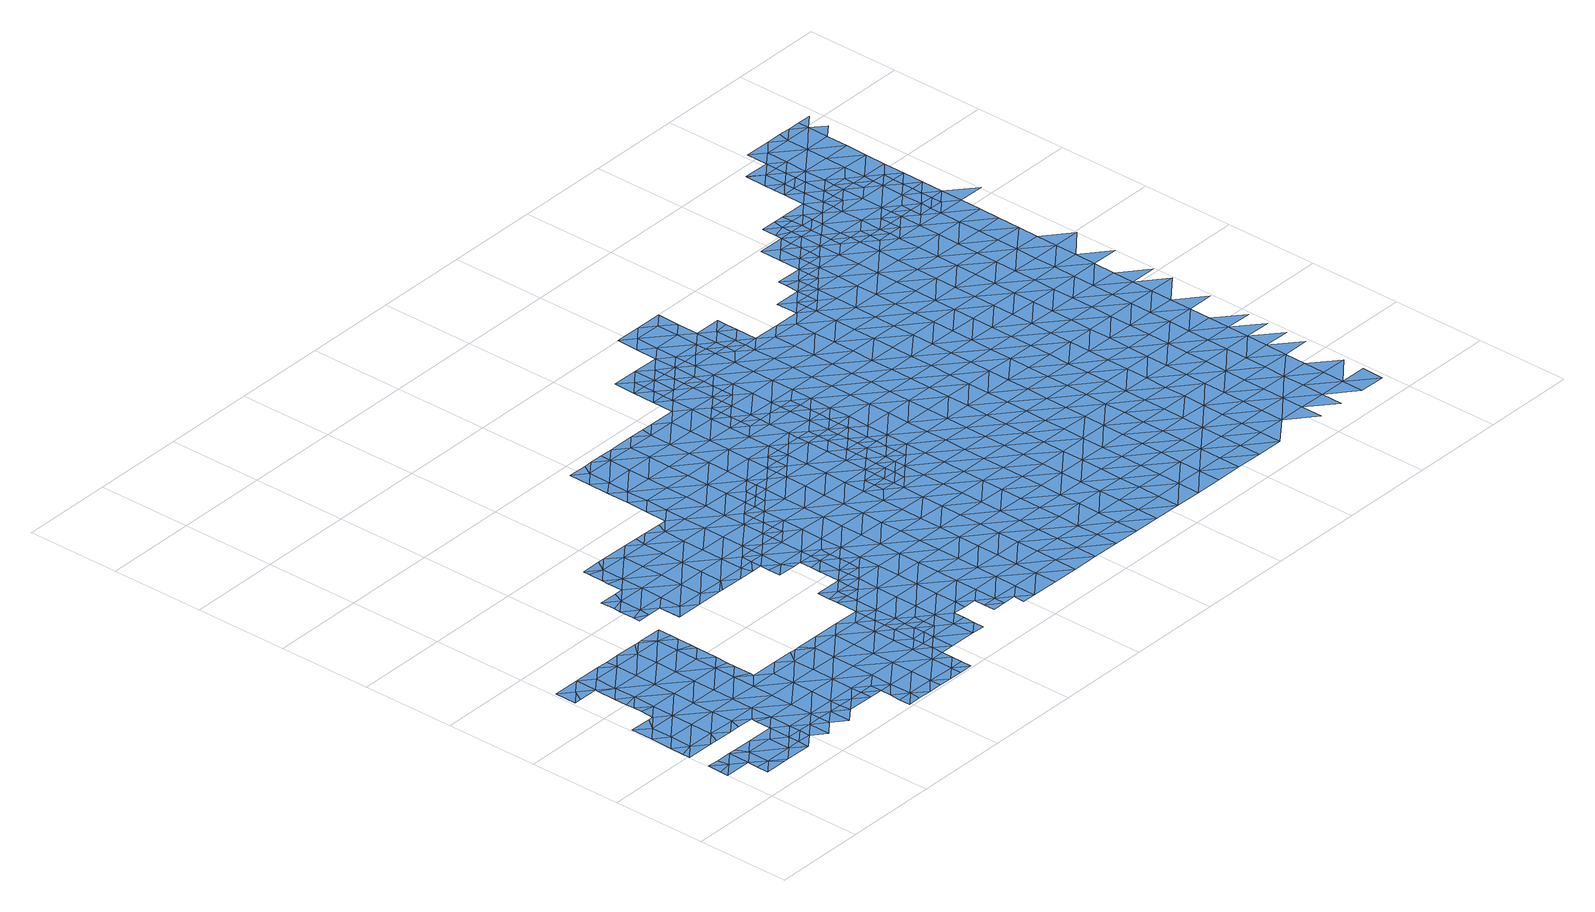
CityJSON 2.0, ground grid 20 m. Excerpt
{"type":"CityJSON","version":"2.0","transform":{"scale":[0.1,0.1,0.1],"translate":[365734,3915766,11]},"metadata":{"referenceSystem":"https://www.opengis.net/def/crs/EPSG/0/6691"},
"CityObjects":{
"waterbody1":{"type":"WaterBody","attributes":{"name":"9","class":"1140","function":"1","WaterBodyRiverFloodingRiskAttribute.description":"5","WaterBodyRiverFloodingRiskAttribute.rankOrg":"2","WaterBodyRiverFloodingRiskAttribute.adminType":"2","WaterBodyRiverFloodingRiskAttribute.scale":"L1"},"geometry":[{"type":"MultiSurface","lod":"1","boundaries":[[[0,1,2]],[[3,0,4]],[[4,0,2]],[[4,2,5]],[[2,6,5]],[[6,7,5]],[[8,5,7]],[[9,10,7]],[[8,7,10]],[[9,11,10]],[[12,10,11]],[[12,11,13]],[[11,14,13]],[[15,13,14]],[[16,15,14]],[[15,16,17]],[[18,19,20]],[[21,18,20]],[[22,18,21]],[[23,22,24]],[[24,22,21]],[[25,26,27]],[[28,29,25]],[[21,20,30]],[[24,21,31]],[[25,27,28]],[[28,32,29]],[[32,33,34]],[[34,29,32]],[[27,35,28]],[[36,21,30]],[[31,21,36]],[[33,37,38]],[[37,33,32]],[[39,32,28]],[[40,28,35]],[[41,38,37]],[[42,31,36]],[[43,31,42]],[[35,43,42]],[[40,39,28]],[[36,30,44]],[[44,30,45]],[[46,37,32]],[[44,47,36]],[[40,35,42]],[[37,48,41]],[[47,49,36]],[[36,49,42]],[[46,32,39]],[[49,50,42]],[[48,37,46]],[[51,52,53]],[[51,54,52]],[[48,55,56]],[[54,57,52]],[[40,42,58]],[[55,48,46]],[[59,60,61]],[[59,53,60]],[[49,62,50]],[[63,56,55]],[[58,42,50]],[[53,52,60]],[[57,64,52]],[[39,40,65]],[[66,63,55]],[[67,61,60]],[[62,68,50]],[[65,40,58]],[[46,39,65]],[[64,69,52]],[[52,69,60]],[[70,66,55]],[[71,72,46]],[[73,58,50]],[[74,75,76]],[[67,60,77]],[[74,78,68]],[[79,50,68]],[[46,65,71]],[[55,46,72]],[[69,64,80]],[[74,76,78]],[[55,72,70]],[[60,81,77]],[[58,73,65]],[[81,60,69]],[[79,68,78]],[[76,82,78]],[[80,83,69]],[[50,79,73]],[[84,71,65]],[[85,86,87]],[[88,77,81]],[[87,70,85]],[[70,72,85]],[[82,89,78]],[[90,65,73]],[[91,82,92]],[[83,93,69]],[[94,72,71]],[[95,81,69]],[[78,96,79]],[[97,98,83]],[[98,86,85]],[[97,86,98]],[[89,96,78]],[[96,73,79]],[[91,89,82]],[[93,95,69]],[[65,90,84]],[[88,81,99]],[[98,93,83]],[[100,90,73]],[[94,71,84]],[[85,72,94]],[[96,100,73]],[[99,81,95]],[[101,84,90]],[[98,85,102]],[[103,89,91]],[[102,85,94]],[[100,101,90]],[[98,104,93]],[[105,99,95]],[[106,99,105]],[[107,94,84]],[[108,106,105]],[[109,104,98]],[[89,103,96]],[[109,98,102]],[[101,107,84]],[[93,110,95]],[[111,112,113]],[[112,108,105]],[[111,108,112]],[[114,102,94]],[[91,115,103]],[[96,116,100]],[[107,114,94]],[[117,113,112]],[[116,96,103]],[[105,95,110]],[[118,101,100]],[[93,104,110]],[[105,119,112]],[[114,120,102]],[[102,121,109]],[[120,121,102]],[[122,100,116]],[[123,107,101]],[[117,112,124]],[[105,110,119]],[[103,115,125]],[[100,122,118]],[[112,126,124]],[[107,123,114]],[[125,127,103]],[[104,109,128]],[[112,119,126]],[[116,103,127]],[[110,104,128]],[[101,118,123]],[[114,129,120]],[[109,121,128]],[[127,130,116]],[[110,131,119]],[[116,132,122]],[[133,124,134]],[[124,126,134]],[[129,114,123]],[[120,135,121]],[[136,133,137]],[[138,126,119]],[[122,139,118]],[[137,133,134]],[[110,128,131]],[[132,116,130]],[[139,123,118]],[[125,140,127]],[[135,120,129]],[[141,119,131]],[[126,142,134]],[[139,122,132]],[[143,129,123]],[[128,121,144]],[[145,131,128]],[[127,146,130]],[[138,119,141]],[[137,134,147]],[[139,143,123]],[[121,135,144]],[[142,147,134]],[[146,127,140]],[[130,148,132]],[[145,128,144]],[[126,138,142]],[[143,149,129]],[[129,150,135]],[[145,151,131]],[[149,150,129]],[[148,130,146]],[[135,152,144]],[[141,131,153]],[[154,147,142]],[[139,132,155]],[[150,152,135]],[[155,132,148]],[[156,142,138]],[[144,152,145]],[[131,151,153]],[[155,157,139]],[[138,141,156]],[[158,154,142]],[[146,140,159]],[[143,139,157]],[[156,141,153]],[[143,160,149]],[[151,145,161]],[[157,160,143]],[[148,146,162]],[[163,164,151]],[[142,165,158]],[[151,161,163]],[[149,166,150]],[[146,159,162]],[[153,151,164]],[[161,145,167]],[[145,152,167]],[[142,156,165]],[[155,148,168]],[[166,149,160]],[[150,169,152]],[[148,162,168]],[[170,161,167]],[[171,172,173]],[[173,158,171]],[[157,155,174]],[[158,165,171]],[[156,153,175]],[[169,150,166]],[[153,164,175]],[[155,168,174]],[[176,170,167]],[[175,177,156]],[[178,172,171]],[[162,159,179]],[[160,157,180]],[[175,164,181]],[[167,152,182]],[[165,156,177]],[[183,166,160]],[[179,184,162]],[[157,174,180]],[[152,169,182]],[[168,162,184]],[[185,175,181]],[[186,160,180]],[[187,169,166]],[[188,167,182]],[[184,189,168]],[[178,171,190]],[[168,191,174]],[[176,167,188]],[[165,177,192]],[[171,165,193]],[[183,160,186]],[[183,187,166]],[[194,195,175]],[[187,182,169]],[[196,197,176]],[[194,175,185]],[[171,193,190]],[[177,175,195]],[[165,192,193]],[[196,176,188]],[[197,198,185]],[[199,184,179]],[[191,168,189]],[[180,174,191]],[[200,201,177]],[[200,177,195]],[[182,202,188]],[[192,177,201]],[[198,197,196]],[[187,202,182]],[[203,190,193]],[[204,189,184]],[[186,180,205]],[[205,180,191]],[[199,204,184]],[[188,206,196]],[[193,192,207]],[[192,201,207]],[[208,203,193]],[[209,198,196]],[[183,186,210]],[[211,212,213]],[[210,186,205]],[[208,193,207]],[[204,214,189]],[[189,215,191]],[[188,202,206]],[[206,216,196]],[[217,218,219]],[[212,220,221]],[[203,208,222]],[[214,215,189]],[[215,205,191]],[[207,201,223]],[[187,183,224]],[[225,202,187]],[[223,201,226]],[[196,216,209]],[[224,183,210]],[[217,227,218]],[[212,211,220]],[[220,228,221]],[[229,207,223]],[[230,204,199]],[[231,228,232]],[[233,219,218]],[[231,221,228]],[[226,234,223]],[[235,210,205]],[[225,187,224]],[[211,236,220]],[[202,237,206]],[[227,238,218]],[[225,237,202]],[[239,229,223]],[[240,209,241]],[[242,232,228]],[[243,235,205]],[[234,239,223]],[[235,224,210]],[[209,216,241]],[[244,240,241]],[[204,245,214]],[[243,205,215]],[[238,246,218]],[[236,247,220]],[[248,234,249]],[[237,250,206]],[[233,218,246]],[[248,244,241]],[[249,244,248]],[[251,215,214]],[[228,252,242]],[[245,204,230]],[[216,206,250]],[[253,239,234]],[[245,251,214]],[[216,254,241]],[[248,253,234]],[[238,255,246]],[[228,220,256]],[[257,243,215]],[[225,224,258]],[[259,237,225]],[[247,236,260]],[[258,224,235]],[[228,256,252]],[[251,257,215]],[[241,261,248]],[[238,262,255]],[[253,263,239]],[[220,247,256]],[[216,250,254]],[[264,239,263]],[[265,246,255]],[[266,245,230]],[[267,264,263]],[[259,225,258]],[[260,268,247]],[[237,269,250]],[[261,241,254]],[[257,270,243]],[[262,271,255]],[[243,272,235]],[[259,269,237]],[[273,274,275]],[[261,276,248]],[[277,266,230]],[[275,267,273]],[[278,279,280]],[[270,272,243]],[[278,252,279]],[[255,281,265]],[[282,254,250]],[[245,266,251]],[[267,263,273]],[[276,283,248]],[[252,256,279]],[[235,284,258]],[[279,285,280]],[[253,248,283]],[[253,286,263]],[[255,271,281]],[[287,274,288]],[[289,285,271]],[[272,284,235]],[[284,259,258]],[[289,280,285]],[[274,273,288]],[[268,287,288]],[[283,286,253]],[[286,273,263]],[[247,268,290]],[[250,269,282]],[[271,291,281]],[[256,247,292]],[[257,251,293]],[[293,251,266]],[[261,254,294]],[[268,288,290]],[[295,288,273]],[[259,296,269]],[[271,285,291]],[[292,247,290]],[[294,254,282]],[[279,256,292]],[[261,297,276]],[[284,296,259]],[[294,297,261]],[[270,257,298]],[[299,281,291]],[[270,300,272]],[[301,290,288]],[[277,302,266]],[[285,279,303]],[[257,293,298]],[[276,304,283]],[[273,286,295]],[[295,301,288]],[[305,302,277]],[[279,292,303]],[[306,299,291]],[[282,269,307]],[[308,292,290]],[[282,309,294]],[[266,310,293]],[[291,285,311]],[[270,298,300]],[[300,312,272]],[[272,313,284]],[[269,296,307]],[[276,297,314]],[[302,310,266]],[[310,298,293]],[[285,303,311]],[[315,297,294]],[[286,283,304]],[[284,313,296]],[[316,303,292]],[[276,314,304]],[[291,317,306]],[[286,318,295]],[[308,290,301]],[[282,307,309]],[[309,315,294]],[[304,318,286]],[[319,300,298]],[[291,311,317]],[[272,312,313]],[[320,301,295]],[[296,321,307]],[[322,311,303]],[[323,314,297]],[[313,321,296]],[[316,292,308]],[[318,320,295]],[[324,306,317]],[[305,325,302]],[[319,298,310]],[[326,308,301]],[[322,303,316]],[[297,315,327]],[[317,311,328]],[[320,326,301]],[[329,324,317]],[[312,300,330]],[[309,307,331]],[[323,297,327]],[[330,300,319]],[[304,314,323]],[[332,318,304]],[[333,316,308]],[[302,334,310]],[[329,317,328]],[[330,335,312]],[[307,321,331]],[[336,311,322]],[[328,311,336]],[[326,333,308]],[[337,324,329]],[[335,338,312]],[[315,309,339]],[[310,334,319]],[[339,309,331]],[[302,325,340]],[[341,322,316]],[[315,342,327]],[[313,312,338]],[[318,343,320]],[[304,323,332]],[[333,341,316]],[[344,328,336]],[[338,345,313]],[[302,340,334]],[[319,346,330]],[[334,346,319]],[[321,313,345]],[[315,339,342]],[[322,347,336]],[[327,348,323]],[[318,332,343]],[[341,347,322]],[[349,335,330]],[[331,321,345]],[[350,339,331]],[[325,351,340]],[[326,320,352]],[[353,327,342]],[[344,336,354]],[[320,343,352]],[[347,355,336]],[[356,338,335]],[[357,342,339]],[[340,358,334]],[[348,327,353]],[[349,330,346]],[[332,323,348]],[[350,331,345]],[[333,326,359]],[[360,341,333]],[[332,361,343]],[[359,326,352]],[[350,357,339]],[[354,336,355]],[[356,335,349]],[[362,345,338]],[[340,351,358]],[[360,333,359]],[[332,348,361]],[[341,363,347]],[[362,350,345]],[[353,342,364]],[[346,365,349]],[[366,338,356]],[[352,343,367]],[[364,342,357]],[[368,363,341]],[[334,358,369]],[[346,334,365]],[[367,343,361]],[[368,341,360]],[[364,370,353]],[[347,363,355]],[[371,358,351]],[[362,338,366]],[[354,355,372]],[[334,369,365]],[[370,373,353]],[[373,361,348]],[[349,374,356]],[[359,352,375]],[[375,352,367]],[[376,360,359]],[[348,353,373]],[[377,369,358]],[[363,378,355]],[[357,350,379]],[[356,380,366]],[[381,376,359]],[[376,368,360]],[[357,382,364]],[[349,365,374]],[[381,359,375]],[[350,362,379]],[[372,355,378]],[[383,365,369]],[[367,361,384]],[[385,375,367]],[[366,386,362]],[[382,357,379]],[[358,371,377]],[[384,361,373]],[[356,374,380]],[[382,387,364]],[[368,388,363]],[[389,379,362]],[[378,390,372]],[[370,364,387]],[[391,374,365]],[[392,388,368]],[[369,377,383]],[[388,378,363]],[[393,373,370]],[[385,367,384]],[[366,380,386]],[[386,389,362]],[[394,381,375]],[[392,368,376]],[[395,391,365]],[[396,394,375]],[[394,376,381]],[[379,397,382]],[[371,398,377]],[[399,370,387]],[[365,383,395]],[[396,375,385]],[[389,397,379]],[[400,390,378]],[[398,383,377]],[[393,370,399]],[[384,373,393]],[[401,385,384]],[[380,402,386]],[[403,392,376]],[[380,374,402]],[[394,403,376]],[[404,395,383]],[[378,388,400]],[[387,382,405]],[[374,391,402]],[[386,406,389]],[[407,388,392]],[[398,404,383]],[[387,408,399]],[[382,397,405]],[[384,393,401]],[[401,409,385]],[[403,407,392]],[[410,391,395]],[[411,390,400]],[[396,385,409]],[[412,397,389]],[[413,400,388]],[[404,410,395]],[[399,414,393]],[[386,402,406]],[[387,405,408]],[[409,415,396]],[[396,416,394]],[[407,413,388]],[[417,411,400]],[[412,405,397]],[[414,399,408]],[[393,418,401]],[[391,419,402]],[[389,406,420]],[[414,418,393]],[[421,417,400]],[[413,421,400]],[[422,419,391]],[[419,406,402]],[[412,389,420]],[[423,408,405]],[[422,391,410]],[[416,396,415]],[[403,394,416]],[[424,425,398]],[[412,423,405]],[[403,426,407]],[[418,427,401]],[[416,426,403]],[[428,410,404]],[[429,420,406]],[[409,401,427]],[[404,398,428]],[[430,431,417]],[[419,429,406]],[[432,415,409]],[[407,433,413]],[[408,434,414]],[[421,430,417]],[[430,435,431]],[[428,398,425]],[[436,422,410]],[[437,412,420]],[[438,408,423]],[[439,409,427]],[[429,440,420]],[[441,416,415]],[[433,407,426]],[[442,421,413]],[[443,435,430]],[[440,437,420]],[[437,423,412]],[[434,408,438]],[[418,414,434]],[[410,428,436]],[[409,439,432]],[[416,441,426]],[[444,413,433]],[[421,442,430]],[[445,446,422]],[[446,429,419]],[[427,418,447]],[[422,436,445]],[[419,422,446]],[[415,432,441]],[[437,448,423]],[[443,430,449]],[[426,450,433]],[[413,444,442]],[[418,434,447]],[[451,449,430]],[[428,425,452]],[[453,440,429]],[[452,425,454]],[[438,423,448]],[[455,436,428]],[[439,427,456]],[[450,426,441]],[[433,457,444]],[[451,430,442]],[[427,447,456]],[[458,428,452]],[[459,460,438]],[[434,460,447]],[[429,446,453]],[[457,433,450]],[[438,448,459]],[[434,438,460]],[[461,442,444]],[[451,462,449]],[[439,456,463]],[[432,439,464]],[[455,428,458]],[[445,436,455]],[[465,462,466]],[[467,468,440]],[[465,449,462]],[[464,439,463]],[[441,432,464]],[[447,469,456]],[[440,453,467]],[[437,440,468]],[[470,444,457]],[[442,461,451]],[[471,458,452]],[[446,445,472]],[[473,466,462]],[[448,437,468]],[[474,459,448]],[[472,445,455]],[[475,453,446]],[[450,441,476]],[[477,471,452]],[[469,447,460]],[[478,463,456]],[[444,470,461]],[[469,479,456]],[[451,480,462]],[[441,464,476]],[[481,455,458]],[[462,482,473]],[[483,446,472]],[[479,478,456]],[[474,448,468]],[[471,481,458]],[[484,464,463]],[[474,485,459]],[[459,486,460]],[[480,451,461]],[[450,476,487]],[[457,450,488]],[[475,446,483]],[[467,453,475]],[[489,472,455]],[[488,450,487]],[[470,457,488]],[[481,490,455]],[[464,484,476]],[[491,462,480]],[[482,462,491]],[[490,489,455]],[[489,483,472]],[[468,467,492]],[[477,493,471]],[[486,459,485]],[[469,460,486]],[[494,479,469]],[[461,470,495]],[[463,478,484]],[[467,475,492]],[[476,496,487]],[[468,497,474]],[[470,488,495]],[[498,499,500]],[[501,497,468]],[[499,482,491]],[[498,482,499]],[[502,475,483]],[[501,468,492]],[[493,503,471]],[[474,497,485]],[[471,504,481]],[[496,476,484]],[[505,488,487]],[[500,506,507]],[[469,486,494]],[[494,508,479]],[[479,509,478]],[[461,495,510]],[[480,461,511]],[[512,502,483]],[[507,506,513]],[[481,504,490]],[[506,500,499]],[[512,483,489]],[[514,486,485]],[[511,461,510]],[[491,480,511]],[[515,487,496]],[[497,516,485]],[[488,505,495]],[[499,491,517]],[[492,475,502]],[[518,501,492]],[[519,513,506]],[[514,494,486]],[[509,479,508]],[[484,478,509]],[[520,521,499]],[[499,521,506]],[[484,522,496]],[[487,515,505]],[[499,517,520]],[[495,523,510]],[[517,491,524]],[[491,511,524]],[[489,525,512]],[[518,492,502]],[[485,516,514]],[[519,506,526]],[[518,527,501]],[[528,515,496]],[[523,495,505]],[[506,521,526]],[[510,529,511]],[[484,509,522]],[[522,530,496]],[[531,517,524]],[[532,519,526]],[[508,494,533]],[[512,534,502]],[[528,505,515]],[[535,509,508]],[[497,501,536]],[[529,510,523]],[[494,514,533]],[[533,537,508]],[[524,511,538]],[[539,531,524]],[[516,497,536]],[[538,539,524]],[[502,540,518]],[[501,527,536]],[[541,514,516]],[[496,530,528]],[[536,542,516]],[[539,543,531]],[[544,511,529]],[[532,545,546]],[[538,511,544]],[[547,527,518]],[[522,509,535]],[[548,530,522]],[[523,505,549]],[[514,541,533]],[[545,532,550]],[[551,546,545]],[[508,537,535]],[[549,505,528]],[[552,529,523]],[[553,538,544]],[[554,537,533]],[[516,542,541]],[[552,544,529]],[[550,555,545]],[[556,528,530]],[[557,551,545]],[[522,535,548]],[[523,549,558]],[[544,559,553]],[[560,542,536]],[[556,549,528]],[[552,523,558]],[[533,541,554]],[[537,561,535]],[[530,548,562]],[[563,559,544]],[[552,563,544]],[[545,555,557]],[[556,530,562]],[[564,537,554]],[[535,561,548]],[[549,565,558]],[[542,566,541]],[[561,537,564]],[[557,555,567]],[[541,566,554]],[[567,555,568]],[[565,549,556]],[[563,569,559]],[[548,570,562]],[[569,571,572]],[[557,573,574]],[[572,559,569]],[[575,564,554]],[[570,556,562]],[[557,567,573]],[[576,548,561]],[[568,577,567]],[[552,578,563]],[[558,565,579]],[[552,558,578]],[[580,571,569]],[[581,569,563]],[[582,574,573]],[[570,548,576]],[[583,584,567]],[[583,567,577]],[[558,579,578]],[[585,581,563]],[[573,567,584]],[[586,580,569]],[[578,585,563]],[[581,586,569]],[[587,582,573]],[[588,576,561]],[[589,579,565]],[[556,570,590]],[[565,556,589]],[[573,584,587]],[[591,580,586]],[[589,556,590]],[[592,570,576]],[[579,593,578]],[[594,581,585]],[[584,595,587]],[[592,590,570]],[[595,584,596]],[[578,597,585]],[[579,589,593]],[[593,597,578]],[[598,599,600]],[[585,601,594]],[[600,587,598]],[[587,595,598]],[[596,602,595]],[[599,603,604]],[[605,601,585]],[[597,605,585]],[[603,599,598]],[[606,604,603]],[[602,607,595]],[[595,607,598]],[[608,609,610]],[[611,606,603]],[[612,606,611]],[[602,608,613]],[[608,610,613]],[[605,614,601]],[[613,607,602]],[[615,614,616]],[[615,601,614]],[[598,617,603]],[[610,618,613]],[[603,617,611]],[[619,620,621]],[[620,616,614]],[[598,607,622]],[[619,616,620]],[[612,611,623]],[[605,624,614]],[[598,622,617]],[[625,626,618]],[[627,613,618]],[[626,621,620]],[[625,621,626]],[[607,628,622]],[[623,611,629]],[[607,613,628]],[[627,618,626]],[[611,617,629]],[[613,627,628]],[[622,630,617]],[[623,629,631]],[[622,628,630]],[[631,629,632]],[[617,630,633]],[[629,617,634]],[[617,633,634]],[[632,629,634]],[[635,632,634]],[[633,636,634]],[[634,637,635]]]}]},
"waterbody2":{"type":"WaterBody","attributes":{"name":"9","class":"1140","function":"1","WaterBodyRiverFloodingRiskAttribute.description":"5","WaterBodyRiverFloodingRiskAttribute.rankOrg":"1","WaterBodyRiverFloodingRiskAttribute.adminType":"2","WaterBodyRiverFloodingRiskAttribute.scale":"L1"},"geometry":[{"type":"MultiSurface","lod":"1","boundaries":[[[638,639,640]],[[641,638,642]],[[643,10,644]],[[645,646,647]],[[646,645,648]],[[642,649,650]],[[649,642,651]],[[642,640,651]],[[651,640,652]],[[653,651,652]],[[652,654,655]],[[652,639,654]],[[656,654,639]],[[656,657,654]],[[655,654,657]],[[653,658,651]],[[659,660,661]],[[659,661,662]],[[663,664,665]],[[666,667,668]],[[669,670,671]],[[660,672,661]],[[639,652,640]],[[638,640,642]],[[673,642,650]],[[673,650,674]],[[675,668,676]],[[674,650,677]],[[645,678,677]],[[675,679,680]],[[645,647,678]],[[648,645,681]],[[682,683,681]],[[684,683,682]],[[685,682,681]],[[686,687,685]],[[679,687,686]],[[680,679,663]],[[668,680,666]],[[675,676,688]],[[676,689,690]],[[691,692,689]],[[691,693,692]],[[691,643,693]],[[693,643,644]],[[694,695,696]],[[671,697,669]],[[697,671,698]],[[671,699,698]],[[700,701,702]],[[702,701,703]],[[703,701,704]],[[701,705,704]],[[648,681,706]],[[706,681,683]],[[705,701,707]],[[708,709,710]],[[673,641,642]],[[701,711,707]],[[705,707,712]],[[713,710,714]],[[710,709,714]],[[714,709,692]],[[689,692,690]],[[690,692,709]],[[708,690,709]],[[715,712,707]],[[19,18,705]],[[707,716,715]],[[705,712,19]],[[717,704,705]],[[718,704,717]],[[718,717,719]],[[717,720,719]],[[675,680,668]],[[720,721,722]],[[722,723,720]],[[719,720,723]],[[723,724,719]],[[644,724,723]],[[644,13,724]],[[12,13,644]],[[725,726,727]],[[726,725,728]],[[728,725,1]],[[0,728,1]],[[3,728,0]],[[729,728,3]],[[729,730,728]],[[731,730,729]],[[732,730,731]],[[732,698,730]],[[691,733,734]],[[689,733,691]],[[676,733,689]],[[668,733,676]],[[682,735,684]],[[735,682,685]],[[735,685,687]],[[735,687,688]],[[688,687,675]],[[675,687,679]],[[736,716,707]],[[736,707,711]],[[700,711,701]],[[680,662,661]],[[680,663,662]],[[662,663,737]],[[665,737,663]],[[738,665,664]],[[738,664,658]],[[664,651,658]],[[651,664,686]],[[664,679,686]],[[663,679,664]],[[651,686,649]],[[686,739,649]],[[740,741,703]],[[670,742,671]],[[742,699,671]],[[743,726,699]],[[743,744,726]],[[723,692,693]],[[723,745,692]],[[643,691,734]],[[746,643,734]],[[746,5,643]],[[4,5,746]],[[3,4,746]],[[746,747,3]],[[746,734,747]],[[734,748,747]],[[667,695,694]],[[8,10,643]],[[749,750,751]],[[750,749,752]],[[750,752,714]],[[745,750,714]],[[722,750,745]],[[722,753,750]],[[750,753,751]],[[753,754,751]],[[753,755,754]],[[26,25,756]],[[757,31,43]],[[35,27,43]],[[43,27,757]],[[757,23,24]],[[27,26,757]],[[25,29,756]],[[34,33,755]],[[754,755,33]],[[29,34,755]],[[29,755,756]],[[753,756,755]],[[758,756,753]],[[721,756,758]],[[756,721,759]],[[760,759,721]],[[717,721,720]],[[759,760,23]],[[22,23,760]],[[22,760,18]],[[24,31,757]],[[760,705,18]],[[759,23,26]],[[721,717,760]],[[756,759,26]],[[721,758,722]],[[722,758,753]],[[745,723,722]],[[745,714,692]],[[752,713,714]],[[15,17,724]],[[718,17,16]],[[703,718,740]],[[26,23,757]],[[667,761,762]],[[761,667,694]],[[730,698,699]],[[729,747,731]],[[3,747,729]],[[728,730,726]],[[727,726,744]],[[5,8,643]],[[10,12,644]],[[13,15,724]],[[693,644,723]],[[16,740,718]],[[741,763,703]],[[764,703,763]],[[739,686,685]],[[685,681,739]],[[739,681,645]],[[650,739,645]],[[645,677,650]],[[726,730,699]],[[666,695,667]],[[724,17,719]],[[17,718,719]],[[705,760,717]],[[703,704,718]],[[764,702,703]],[[739,650,649]],[[672,765,661]],[[667,766,668]],[[695,767,696]],[[672,768,765]],[[735,688,769]],[[688,676,769]],[[762,770,766]],[[771,766,770]],[[771,733,766]],[[734,733,771]],[[676,690,769]],[[769,690,708]],[[772,769,708]],[[769,772,773]],[[773,735,769]],[[774,735,773]],[[735,774,684]],[[695,765,768]],[[767,695,768]],[[666,680,765]],[[765,680,661]],[[748,734,771]],[[733,668,766]],[[765,695,666]],[[667,762,766]]]}]},
"waterbody3":{"type":"WaterBody","attributes":{"name":"9","class":"1140","function":"1","WaterBodyRiverFloodingRiskAttribute.description":"5","WaterBodyRiverFloodingRiskAttribute.rankOrg":"1","WaterBodyRiverFloodingRiskAttribute.adminType":"2","WaterBodyRiverFloodingRiskAttribute.scale":"L1"},"geometry":[{"type":"MultiSurface","lod":"1","boundaries":[[[775,776,777]],[[775,41,776]],[[41,775,38]],[[56,63,776]],[[63,777,776]],[[48,56,776]],[[41,48,776]]]}]},
"waterbody4":{"type":"WaterBody","attributes":{"name":"9","class":"1140","function":"1","WaterBodyRiverFloodingRiskAttribute.description":"5","WaterBodyRiverFloodingRiskAttribute.rankOrg":"1","WaterBodyRiverFloodingRiskAttribute.adminType":"2","WaterBodyRiverFloodingRiskAttribute.scale":"L1"},"geometry":[{"type":"MultiSurface","lod":"1","boundaries":[[[778,779,64]],[[97,779,86]],[[86,779,780]],[[87,86,780]],[[778,781,779]],[[66,70,780]],[[97,83,80]],[[97,80,779]],[[80,64,779]],[[781,780,779]],[[780,70,87]],[[780,63,66]],[[781,63,780]]]}]},
"waterbody5":{"type":"WaterBody","attributes":{"name":"9","class":"1140","function":"1","WaterBodyRiverFloodingRiskAttribute.description":"5","WaterBodyRiverFloodingRiskAttribute.rankOrg":"1","WaterBodyRiverFloodingRiskAttribute.adminType":"2","WaterBodyRiverFloodingRiskAttribute.scale":"L1"},"geometry":[{"type":"MultiSurface","lod":"1","boundaries":[[[782,190,783]],[[782,783,784]],[[784,783,785]],[[785,213,784]],[[211,213,785]],[[260,236,786]],[[236,785,786]],[[785,787,786]],[[274,786,787]],[[786,274,287]],[[287,260,786]],[[260,287,268]],[[788,789,790]],[[791,792,793]],[[794,795,796]],[[790,789,797]],[[797,789,798]],[[798,789,799]],[[800,799,789]],[[800,789,801]],[[801,789,788]],[[800,801,796]],[[800,796,795]],[[795,802,800]],[[802,803,804]],[[803,802,805]],[[802,806,800]],[[807,798,808]],[[808,809,807]],[[808,810,809]],[[810,808,811]],[[810,811,812]],[[813,812,811]],[[814,813,811]],[[814,815,813]],[[816,810,812]],[[816,817,810]],[[818,810,817]],[[810,818,809]],[[804,803,819]],[[802,804,806]],[[806,799,800]],[[820,821,822]],[[808,798,799]],[[823,811,808]],[[823,824,811]],[[824,814,811]],[[825,826,814]],[[825,827,828]],[[829,830,831]],[[829,832,828]],[[203,222,783]],[[783,222,787]],[[833,834,835]],[[836,793,835]],[[222,837,787]],[[838,793,792]],[[793,838,833]],[[833,838,839]],[[840,833,839]],[[841,833,840]],[[833,841,842]],[[843,844,845]],[[841,846,845]],[[841,845,844]],[[841,844,842]],[[847,848,849]],[[217,848,850]],[[848,851,850]],[[851,852,850]],[[850,852,853]],[[850,853,238]],[[262,238,853]],[[252,278,852]],[[242,252,852]],[[231,232,854]],[[854,232,851]],[[854,851,855]],[[847,855,851]],[[855,847,846]],[[855,846,856]],[[856,846,857]],[[840,857,846]],[[857,840,858]],[[857,858,859]],[[859,858,860]],[[859,860,861]],[[862,861,860]],[[861,862,831]],[[863,832,829]],[[863,829,831]],[[863,831,862]],[[864,863,862]],[[863,864,865]],[[865,864,866]],[[828,827,829]],[[829,827,830]],[[827,867,830]],[[827,868,867]],[[825,868,827]],[[869,870,868]],[[869,868,825]],[[869,825,814]],[[824,869,814]],[[821,869,824]],[[821,824,823]],[[821,823,822]],[[787,837,267]],[[822,808,799]],[[822,799,820]],[[820,799,806]],[[820,806,804]],[[871,872,820]],[[871,820,804]],[[819,871,804]],[[873,871,819]],[[264,267,837]],[[874,825,828]],[[874,826,825]],[[815,814,826]],[[838,866,864]],[[863,865,832]],[[864,862,875]],[[861,831,830]],[[860,875,862]],[[876,859,861]],[[858,875,860]],[[830,877,861]],[[878,861,877]],[[861,878,876]],[[878,147,879]],[[878,880,876]],[[172,782,880]],[[880,782,881]],[[880,881,876]],[[876,881,859]],[[881,857,859]],[[840,875,858]],[[846,841,840]],[[856,857,881]],[[855,856,854]],[[847,845,846]],[[851,848,847]],[[232,852,851]],[[881,784,856]],[[856,784,882]],[[856,882,854]],[[882,221,854]],[[221,231,854]],[[232,242,852]],[[278,280,852]],[[280,289,853]],[[271,262,289]],[[853,289,262]],[[850,238,227]],[[852,280,853]],[[227,217,850]],[[849,845,847]],[[843,845,849]],[[842,834,833]],[[839,875,840]],[[864,875,839]],[[838,864,839]],[[793,833,835]],[[792,866,838]],[[793,836,791]],[[880,878,879]],[[883,884,873]],[[884,883,885]],[[59,61,886]],[[887,886,61]],[[884,886,887]],[[885,886,884]],[[885,888,886]],[[884,887,872]],[[872,887,821]],[[808,822,823]],[[887,870,821]],[[870,887,889]],[[887,890,889]],[[889,890,891]],[[891,890,892]],[[890,77,892]],[[77,88,892]],[[88,99,892]],[[106,108,892]],[[111,891,108]],[[111,113,891]],[[113,867,891]],[[893,867,113]],[[893,877,867]],[[877,893,136]],[[133,136,893]],[[117,124,133]],[[154,158,879]],[[173,879,158]],[[212,221,882]],[[213,212,882]],[[785,236,211]],[[213,882,784]],[[881,782,784]],[[178,782,172]],[[879,172,880]],[[154,879,147]],[[137,147,878]],[[137,878,136]],[[117,133,893]],[[877,136,878]],[[830,867,877]],[[113,117,893]],[[868,891,867]],[[106,892,99]],[[891,892,108]],[[868,889,891]],[[870,889,868]],[[821,870,869]],[[872,821,820]],[[871,884,872]],[[887,61,890]],[[888,59,886]],[[53,59,888]],[[61,67,890]],[[67,77,890]],[[871,873,884]],[[173,172,879]],[[178,190,782]],[[275,274,787]],[[239,264,837]],[[229,239,837]],[[208,229,837]],[[787,267,275]],[[783,787,785]],[[190,203,783]],[[222,208,837]],[[208,207,229]]]}]},
"waterbody6":{"type":"WaterBody","attributes":{"name":"9","class":"1140","function":"1","WaterBodyRiverFloodingRiskAttribute.description":"5","WaterBodyRiverFloodingRiskAttribute.rankOrg":"1","WaterBodyRiverFloodingRiskAttribute.adminType":"2","WaterBodyRiverFloodingRiskAttribute.scale":"L1"},"geometry":[{"type":"MultiSurface","lod":"1","boundaries":[[[170,197,894]],[[197,170,176]],[[185,181,894]],[[181,164,894]],[[164,163,894]],[[163,170,894]],[[163,161,170]],[[197,185,894]]]}]},
"waterbody7":{"type":"WaterBody","attributes":{"name":"9","class":"1140","function":"1","WaterBodyRiverFloodingRiskAttribute.description":"5","WaterBodyRiverFloodingRiskAttribute.rankOrg":"1","WaterBodyRiverFloodingRiskAttribute.adminType":"2","WaterBodyRiverFloodingRiskAttribute.scale":"L1"},"geometry":[{"type":"MultiSurface","lod":"1","boundaries":[[[198,209,895]],[[195,194,895]],[[201,200,896]],[[226,201,896]],[[200,195,896]],[[249,226,896]],[[249,234,226]],[[240,895,209]],[[249,896,244]],[[896,895,244]],[[240,244,895]],[[185,198,194]],[[895,194,198]],[[896,195,895]]]}]},
"waterbody8":{"type":"WaterBody","attributes":{"name":"9","class":"1140","function":"1","WaterBodyRiverFloodingRiskAttribute.description":"5","WaterBodyRiverFloodingRiskAttribute.rankOrg":"1","WaterBodyRiverFloodingRiskAttribute.adminType":"2","WaterBodyRiverFloodingRiskAttribute.scale":"L1"},"geometry":[{"type":"MultiSurface","lod":"1","boundaries":[[[897,898,899]],[[897,899,900]],[[901,897,900]],[[900,902,901]],[[903,902,900]],[[904,902,903]],[[905,902,906]],[[904,906,902]],[[299,306,906]],[[281,299,906]],[[281,906,904]],[[281,904,907]],[[908,897,901]],[[902,905,901]],[[909,337,910]],[[905,906,306]],[[329,328,344]],[[265,281,907]],[[246,265,907]],[[246,907,911]],[[912,219,233]],[[233,246,912]],[[912,246,911]],[[912,911,913]],[[344,354,914]],[[909,908,901]],[[905,909,901]],[[909,905,337]],[[324,337,905]],[[306,324,905]],[[898,897,908]],[[899,915,900]],[[915,903,900]],[[911,907,904]],[[912,913,219]],[[910,916,917]],[[329,344,914]],[[914,337,329]],[[910,337,914]],[[917,909,910]],[[918,916,910]],[[914,918,910]],[[354,918,914]]]}]},
"waterbody9":{"type":"WaterBody","attributes":{"name":"9","class":"1140","function":"1","WaterBodyRiverFloodingRiskAttribute.description":"5","WaterBodyRiverFloodingRiskAttribute.rankOrg":"1","WaterBodyRiverFloodingRiskAttribute.adminType":"2","WaterBodyRiverFloodingRiskAttribute.scale":"L1"},"geometry":[{"type":"MultiSurface","lod":"1","boundaries":[[[431,435,919]],[[390,411,919]],[[390,919,920]],[[411,417,919]],[[417,431,919]],[[435,920,919]]]}]},
"waterbody10":{"type":"WaterBody","attributes":{"name":"9","class":"1140","function":"1","WaterBodyRiverFloodingRiskAttribute.description":"5","WaterBodyRiverFloodingRiskAttribute.rankOrg":"1","WaterBodyRiverFloodingRiskAttribute.adminType":"2","WaterBodyRiverFloodingRiskAttribute.scale":"L1"},"geometry":[{"type":"MultiSurface","lod":"1","boundaries":[[[443,449,921]],[[921,449,465]],[[465,466,921]],[[922,923,921]],[[435,921,923]],[[443,921,435]],[[466,922,921]]]}]},
"waterbody11":{"type":"WaterBody","attributes":{"name":"9","class":"1140","function":"1","WaterBodyRiverFloodingRiskAttribute.description":"5","WaterBodyRiverFloodingRiskAttribute.rankOrg":"1","WaterBodyRiverFloodingRiskAttribute.adminType":"2","WaterBodyRiverFloodingRiskAttribute.scale":"L1"},"geometry":[{"type":"MultiSurface","lod":"1","boundaries":[[[924,500,925]],[[482,498,924]],[[507,513,925]],[[925,513,926]],[[466,473,924]],[[466,924,927]],[[498,500,924]],[[924,925,927]],[[926,927,925]],[[507,925,500]],[[473,482,924]]]}]},
"waterbody12":{"type":"WaterBody","attributes":{"name":"9","class":"1140","function":"1","WaterBodyRiverFloodingRiskAttribute.description":"5","WaterBodyRiverFloodingRiskAttribute.rankOrg":"1","WaterBodyRiverFloodingRiskAttribute.adminType":"2","WaterBodyRiverFloodingRiskAttribute.scale":"L1"},"geometry":[{"type":"MultiSurface","lod":"1","boundaries":[[[532,546,928]],[[928,929,519]],[[513,519,929]],[[928,519,532]],[[546,930,928]],[[551,930,546]],[[929,928,931]],[[931,928,930]]]}]},
"waterbody13":{"type":"WaterBody","attributes":{"name":"9","class":"1140","function":"1","WaterBodyRiverFloodingRiskAttribute.description":"5","WaterBodyRiverFloodingRiskAttribute.rankOrg":"1","WaterBodyRiverFloodingRiskAttribute.adminType":"2","WaterBodyRiverFloodingRiskAttribute.scale":"L1"},"geometry":[{"type":"MultiSurface","lod":"1","boundaries":[[[596,584,932]],[[625,618,933]],[[932,934,609]],[[608,602,596]],[[550,526,935]],[[526,521,935]],[[619,621,936]],[[936,621,933]],[[936,933,937]],[[936,937,591]],[[577,568,938]],[[577,938,934]],[[934,938,937]],[[937,938,939]],[[939,938,935]],[[940,939,935]],[[572,571,941]],[[571,939,941]],[[941,939,543]],[[543,939,940]],[[531,543,940]],[[520,531,940]],[[517,531,520]],[[526,550,532]],[[550,935,555]],[[580,591,937]],[[580,937,571]],[[553,559,941]],[[539,553,941]],[[539,538,553]],[[933,934,937]],[[609,608,932]],[[568,555,938]],[[932,577,934]],[[555,935,938]],[[521,940,935]],[[520,940,521]],[[594,942,581]],[[594,615,942]],[[601,615,594]],[[615,616,942]],[[942,616,936]],[[619,936,616]],[[625,933,621]],[[936,591,942]],[[586,942,591]],[[937,939,571]],[[586,581,942]],[[559,572,941]],[[543,539,941]],[[608,596,932]],[[583,577,932]],[[584,583,932]],[[618,610,933]],[[609,934,933]],[[610,609,933]]]}]},
"waterbody14":{"type":"WaterBody","attributes":{"name":"9","class":"1140","function":"1","WaterBodyRiverFloodingRiskAttribute.description":"5","WaterBodyRiverFloodingRiskAttribute.rankOrg":"1","WaterBodyRiverFloodingRiskAttribute.adminType":"2","WaterBodyRiverFloodingRiskAttribute.scale":"L1"},"geometry":[{"type":"MultiSurface","lod":"1","boundaries":[[[582,587,600]],[[606,943,944]],[[945,946,947]],[[945,947,944]],[[599,944,947]],[[606,944,604]],[[599,604,944]],[[599,947,600]],[[582,600,947]],[[947,574,582]],[[947,946,574]],[[948,945,944]],[[948,944,943]]]}]}
},
"vertices":[
[172,80,4],[171,57,4],[200,79,4],[172,103,4],[201,103,4],[229,102,4],[228,56,4],[257,79,4],[257,102,4],[285,55,4],[286,101,4],[314,78,4],[314,101,4],[343,100,4],[371,77,4],[371,100,4],[399,76,4],[399,100,4],[570,97,4],[569,74,4],[598,74,4],[598,120,4],[570,120,4],[570,143,4],[599,143,4],[571,213,4],[571,189,4],[599,189,4],[600,212,4],[572,236,4],[654,73,4],[627,142,4],[600,258,4],[572,282,4],[572,259,4],[628,189,4],[655,119,4],[601,305,4],[573,328,4],[657,258,4],[656,211,4],[601,328,4],[656,165,4],[627,166,4],[683,95,4],[683,72,4],[658,304,4],[684,118,4],[630,327,4],[684,142,4],[713,164,4],[576,494,4],[604,489,4],[576,513,4],[575,467,4],[659,350,4],[630,350,4],[615,466,4],[713,210,4],[576,536,4],[605,536,4],[577,559,4],[712,141,4],[631,373,4],[632,466,4],[714,257,4],[659,373,4],[605,559,4],[741,141,4],[661,489,4],[687,373,4],[715,303,4],[715,349,4],[770,210,4],[740,118,4],[740,94,4],[768,94,4],[633,558,4],[769,117,4],[769,163,4],[660,465,4],[661,535,4],[797,94,4],[689,465,4],[771,302,4],[716,395,4],[688,419,4],[688,396,4],[662,558,4],[825,116,4],[771,256,4],[825,70,4],[796,71,4],[717,488,4],[772,348,4],[718,534,4],[826,163,4],[688,442,4],[717,442,4],[690,557,4],[827,209,4],[828,255,4],[773,394,4],[882,115,4],[774,487,4],[719,580,4],[690,581,4],[828,301,4],[691,604,4],[774,441,4],[775,533,4],[691,627,4],[719,626,4],[691,650,4],[829,347,4],[882,69,4],[883,162,4],[720,649,4],[884,254,4],[776,579,4],[830,394,4],[830,440,4],[884,208,4],[885,300,4],[748,649,4],[938,68,4],[776,626,4],[939,115,4],[831,486,4],[886,347,4],[940,161,4],[832,532,4],[940,207,4],[749,672,4],[777,672,4],[886,393,4],[749,695,4],[777,695,4],[833,625,4],[941,253,4],[995,68,4],[832,578,4],[834,671,4],[942,299,4],[887,439,4],[888,485,4],[996,114,4],[806,694,4],[996,160,4],[942,346,4],[943,392,4],[888,531,4],[944,438,4],[889,578,4],[834,694,4],[997,206,4],[890,624,4],[998,252,4],[862,694,4],[1052,67,4],[999,299,4],[916,508,4],[1053,113,4],[917,531,4],[917,554,4],[891,670,4],[999,345,4],[945,484,4],[1053,159,4],[1000,391,4],[945,507,4],[891,716,4],[863,740,4],[863,717,4],[1054,205,4],[946,577,4],[973,507,4],[947,623,4],[892,739,4],[1109,66,4],[1055,252,4],[946,554,4],[1001,437,4],[1056,344,4],[1109,112,4],[974,553,4],[1055,298,4],[1057,390,4],[1001,484,4],[1110,158,4],[920,739,4],[1111,205,4],[947,669,4],[948,715,4],[974,576,4],[975,599,4],[1002,530,4],[974,530,4],[1002,553,4],[1165,65,4],[975,623,4],[975,646,4],[1057,436,4],[948,739,4],[1166,111,4],[1111,251,4],[1058,483,4],[976,692,4],[976,715,4],[1031,552,4],[1112,297,4],[950,831,4],[922,854,4],[921,831,4],[1167,157,4],[1167,204,4],[1059,529,4],[867,1017,4],[896,1040,4],[868,1063,4],[950,854,4],[922,878,4],[977,738,4],[1004,668,4],[1113,343,4],[1113,389,4],[1004,645,4],[896,1017,4],[951,900,4],[1004,691,4],[1222,64,4],[922,901,4],[923,924,4],[896,1063,4],[1032,645,4],[1169,296,4],[978,831,4],[1114,436,4],[924,1016,4],[1033,691,4],[1031,576,4],[1059,575,4],[951,923,4],[1168,250,4],[1031,599,4],[1223,110,4],[925,1062,4],[1007,853,4],[1060,621,4],[1032,622,4],[1115,482,4],[1224,157,4],[979,923,4],[1061,668,4],[1116,528,4],[953,1039,4],[1008,899,4],[1224,203,4],[1170,342,4],[1170,389,4],[1006,830,4],[1116,574,4],[952,1016,4],[1062,714,4],[1033,714,4],[953,1062,4],[1280,110,4],[1033,737,4],[1035,830,4],[1171,435,4],[1225,249,4],[981,1015,4],[1226,295,4],[1062,760,4],[1034,783,4],[1034,760,4],[1117,620,4],[1279,63,4],[980,946,4],[1008,946,4],[980,969,4],[982,1062,4],[1172,481,4],[1118,667,4],[1226,341,4],[1009,992,4],[1118,713,4],[1035,807,4],[1063,806,4],[981,992,4],[1064,852,4],[1010,1038,4],[1064,899,4],[1280,156,4],[1172,527,4],[1119,759,4],[1227,388,4],[1173,573,4],[1281,202,4],[1010,1061,4],[1282,248,4],[1120,805,4],[1336,109,4],[1065,945,4],[1174,666,4],[1336,62,4],[1038,1061,4],[1228,434,4],[1120,852,4],[1228,480,4],[1337,155,4],[1066,991,4],[1282,294,4],[1283,341,4],[1174,620,4],[1229,526,4],[1121,898,4],[1066,1037,4],[1175,712,4],[1338,201,4],[1176,758,4],[1284,387,4],[1122,944,4],[1230,619,4],[1067,1060,4],[1393,62,4],[1176,804,4],[1230,573,4],[1094,1014,4],[1095,1037,4],[1339,247,4],[1284,433,4],[1231,665,4],[1177,851,4],[1394,154,4],[1339,294,4],[1122,990,4],[1095,1060,4],[1340,340,4],[1285,479,4],[1393,108,4],[1178,897,4],[1286,525,4],[1232,711,4],[1123,1013,4],[1341,386,4],[1395,200,4],[1179,943,4],[1287,618,4],[1395,246,4],[1341,432,4],[1449,61,4],[1233,757,4],[1287,572,4],[1151,1013,4],[1179,989,4],[1396,293,4],[1342,478,4],[1450,107,4],[1233,804,4],[1234,850,4],[1288,664,4],[1397,385,4],[1235,942,4],[1343,525,4],[1451,199,4],[1397,339,4],[1289,710,4],[1235,896,4],[1451,153,4],[1343,571,4],[1506,60,4],[1208,1012,4],[1344,617,4],[1452,246,4],[1289,757,4],[1291,849,4],[1507,106,4],[1236,988,4],[1398,431,4],[1453,292,4],[1290,803,4],[1399,478,4],[1507,152,4],[1345,663,4],[1345,709,4],[1453,338,4],[1399,524,4],[1292,941,4],[1454,384,4],[1265,1011,4],[1509,245,4],[1291,895,4],[1401,616,4],[1347,802,4],[1508,199,4],[1346,756,4],[1455,431,4],[1564,105,4],[1400,570,4],[1293,988,4],[1401,662,4],[1510,291,4],[1347,848,4],[1564,152,4],[1456,477,4],[1510,337,4],[1348,894,4],[1456,523,4],[1402,709,4],[1565,198,4],[1293,1011,4],[1512,430,4],[1349,941,4],[1457,569,4],[1403,755,4],[1404,801,4],[1322,1010,4],[1458,615,4],[1566,290,4],[1511,383,4],[1350,987,4],[1566,244,4],[1512,476,4],[1620,58,4],[1620,104,4],[1404,847,4],[1458,662,4],[1621,151,4],[1567,336,4],[1350,1033,4],[1322,1033,4],[1460,754,4],[1405,894,4],[1514,568,4],[1322,1057,4],[1622,197,4],[1568,429,4],[1513,522,4],[1459,708,4],[1568,383,4],[1460,800,4],[1406,986,4],[1351,1056,4],[1406,940,4],[1622,243,4],[1623,289,4],[1514,615,4],[1569,475,4],[1379,1056,4],[1461,846,4],[1407,1032,4],[1677,104,4],[1624,336,4],[1676,57,4],[1678,196,4],[1515,661,4],[1462,893,4],[1678,150,4],[1570,521,4],[1570,567,4],[1463,985,4],[1408,1078,4],[1516,707,4],[1516,753,4],[1379,1079,4],[1380,1102,4],[1624,382,4],[1625,428,4],[1571,614,4],[1462,939,4],[1734,103,4],[1679,242,4],[1408,1101,4],[1626,474,4],[1681,335,4],[1517,799,4],[1733,57,4],[1573,706,4],[1572,660,4],[1464,1031,4],[1735,149,4],[1436,1101,4],[1680,288,4],[1573,752,4],[1627,520,4],[1627,567,4],[1518,846,4],[1518,892,4],[1736,241,4],[1735,195,4],[1464,1078,4],[1681,381,4],[1790,56,4],[1628,613,4],[1519,938,4],[1574,799,4],[1683,473,4],[1437,1124,4],[1465,1124,4],[1437,1147,4],[1682,427,4],[1737,334,4],[1791,102,4],[1791,148,4],[1575,891,4],[1466,1170,4],[1437,1170,4],[1629,659,4],[1629,705,4],[1520,984,4],[1521,1030,4],[1737,288,4],[1438,1193,4],[1684,566,4],[1575,845,4],[1683,520,4],[1493,1100,4],[1738,380,4],[1466,1193,4],[1494,1123,4],[1494,1146,4],[1630,751,4],[1576,937,4],[1521,1077,4],[1793,241,4],[1494,1170,4],[1739,426,4],[1631,844,4],[1577,983,4],[1631,798,4],[1522,1100,4],[1495,1193,4],[1685,612,4],[1793,287,4],[1686,704,4],[1739,472,4],[1685,658,4],[1549,1053,4],[1550,1076,4],[1794,333,4],[1741,565,4],[1740,519,4],[1550,1099,4],[1577,1030,4],[1523,1215,4],[1495,1216,4],[1795,379,4],[1687,751,4],[1632,890,4],[1523,1192,4],[1495,1239,4],[1633,983,4],[1578,1053,4],[1741,611,4],[1551,1192,4],[1688,843,4],[1552,1238,4],[1633,936,4],[1606,1052,4],[1796,472,4],[1743,704,4],[1687,797,4],[1634,1029,4],[1742,657,4],[1689,889,4],[1798,564,4],[1580,1214,4],[1580,1191,4],[1635,1075,4],[1744,796,4],[1607,1099,4],[1606,1075,4],[1581,1261,4],[1553,1284,4],[1798,610,4],[1744,750,4],[1608,1191,4],[1690,982,4],[1690,935,4],[1635,1098,4],[1663,1051,4],[1581,1284,4],[1608,1214,4],[1609,1237,4],[1691,1028,4],[1663,1075,4],[1610,1283,4],[1800,703,4],[1746,888,4],[1745,842,4],[1664,1098,4],[1801,795,4],[1746,935,4],[1691,1051,4],[1638,1260,4],[1637,1237,4],[1747,981,4],[1638,1306,4],[1610,1330,4],[1610,1306,4],[1720,1051,4],[1666,1236,4],[1639,1352,4],[1611,1353,4],[1748,1027,4],[1611,1376,4],[1694,1259,4],[1665,1213,4],[1665,1190,4],[1693,1190,4],[1640,1398,4],[1612,1422,4],[1694,1213,4],[1748,1073,4],[1720,1074,4],[1720,1097,4],[1696,1351,4],[1722,1189,4],[1721,1120,4],[1749,1119,4],[1721,1143,4],[1695,1305,4],[1668,1421,4],[1804,1026,4],[1721,1166,4],[1750,1166,4],[1750,1212,4],[1751,1258,4],[1696,1398,4],[1752,1304,4],[1701,1421,4],[1725,1420,4],[1752,1351,4],[1753,1397,4],[1754,1420,4],[1781,1373,4],[1782,1419,4],
[122,520,4],[65,521,4],[93,497,4],[148,519,4],[150,496,4],[258,125,4],[314,124,4],[263,495,4],[292,488,4],[292,517,4],[291,471,4],[149,450,4],[206,495,4],[92,451,4],[64,474,4],[64,468,4],[36,498,4],[23,475,4],[8,521,4],[7,475,4],[63,428,4],[51,336,4],[5,337,4],[33,313,4],[62,336,4],[91,358,4],[92,405,4],[63,382,4],[89,266,4],[89,220,4],[146,265,4],[3,152,4],[2,123,4],[31,128,4],[5,290,4],[178,519,4],[226,518,4],[147,311,4],[203,264,4],[235,518,4],[242,518,4],[148,358,4],[90,312,4],[263,448,4],[262,402,4],[291,425,4],[290,379,4],[205,403,4],[148,404,4],[204,357,4],[204,311,4],[259,217,4],[260,263,4],[258,171,4],[316,216,4],[315,170,4],[60,197,4],[32,221,4],[3,198,4],[27,151,4],[59,151,4],[59,105,4],[483,6,4],[483,29,4],[455,6,4],[427,30,4],[484,75,4],[541,74,4],[291,437,4],[540,28,4],[288,286,4],[317,263,4],[345,285,4],[511,5,4],[569,51,4],[389,285,4],[373,262,4],[569,28,4],[568,5,4],[485,121,4],[427,76,4],[428,122,4],[429,168,4],[485,168,4],[429,215,4],[372,169,4],[371,123,4],[115,58,4],[87,81,4],[104,58,4],[143,80,4],[144,126,4],[87,127,4],[116,150,4],[76,151,4],[202,218,4],[202,172,4],[261,356,4],[540,5,4],[63,364,4],[63,399,4],[206,449,4],[399,53,4],[398,30,4],[2,106,4],[58,83,4],[58,58,4],[373,216,4],[201,126,4],[173,149,4],[173,183,4],[414,284,4],[430,261,4],[459,284,4],[402,284,4],[487,260,4],[516,283,4],[544,259,4],[543,213,4],[599,166,4],[486,214,4],[542,167,4],[542,121,4],[78,197,4],[117,196,4],[398,7,4],[426,7,4],[33,267,4],[146,219,4],[3,213,4],[4,244,4],[260,310,4],[137,196,4],[174,195,4],[289,296,4],[289,332,4],[289,350,4],
[573,347,4],[602,351,4],[574,374,4],
[632,440,4],[660,442,4],[659,396,4],[631,420,4],
[892,762,4],[949,762,4],[893,809,4],[949,808,4],[1006,807,4],[1005,761,4],[294,625,4],[322,632,4],[294,656,4],[583,975,4],[582,929,4],[611,952,4],[293,563,4],[318,563,4],[293,577,4],[332,655,4],[351,655,4],[379,631,4],[321,586,4],[293,610,4],[349,563,4],[350,516,4],[377,539,4],[349,516,4],[378,585,4],[351,687,4],[380,678,4],[351,701,4],[380,724,4],[437,723,4],[409,747,4],[466,746,4],[494,722,4],[498,745,4],[395,747,4],[352,747,4],[352,734,4],[405,516,4],[435,584,4],[492,630,4],[436,631,4],[436,677,4],[493,676,4],[551,721,4],[523,745,4],[607,721,4],[579,744,4],[608,767,4],[664,720,4],[665,766,4],[580,790,4],[668,951,4],[670,974,4],[640,974,4],[624,974,4],[1005,715,4],[610,905,4],[667,905,4],[724,904,4],[724,950,4],[696,973,4],[784,972,4],[753,973,4],[781,949,4],[780,903,4],[838,948,4],[867,971,4],[810,972,4],[895,994,4],[895,947,4],[951,946,4],[952,993,4],[894,901,4],[837,902,4],[836,856,4],[780,857,4],[723,857,4],[779,810,4],[722,811,4],[722,765,4],[665,812,4],[609,813,4],[609,859,4],[581,836,4],[581,883,4],[663,673,4],[607,674,4],[550,675,4],[549,629,4],[434,538,4],[492,584,4],[462,515,4],[561,744,4],[666,858,4],[778,764,4],[721,719,4],[778,718,4],[834,717,4],[835,763,4],[836,810,4],[893,855,4],[469,515,4],[491,537,4],[519,514,4],[548,536,4],[548,583,4],[552,513,4],[606,628,4],[605,582,4],[663,627,4],[662,581,4],[720,673,4],
[945,531,4],
[1003,576,4],[1003,622,4],
[1068,1176,4],[1097,1199,4],[1040,1199,4],[1012,1177,4],[1068,1130,4],[1011,1131,4],[983,1154,4],[982,1108,4],[1067,1083,4],[1010,1084,4],[953,1085,4],[1096,1152,4],[1096,1106,4],[1124,1083,4],[925,1109,4],[897,1086,4],[869,1110,4],[1123,1036,4],[984,1200,4],[1152,1085,4],[1153,1105,4],[1152,1059,4],
[1293,1034,4],[1265,1057,4],
[1351,1079,4],[1323,1103,4],[1323,1085,4],
[1408,1125,4],[1409,1171,4],[1381,1194,4],[1380,1148,4],
[1467,1216,4],[1438,1208,4],[1472,1239,4],[1439,1240,4],
[1637,1214,4],[1693,1167,4],[1636,1167,4],[1523,1169,4],[1692,1120,4],[1635,1121,4],[1579,1168,4],[1579,1122,4],[1522,1123,4],[1578,1076,4],[1692,1074,4],
[1554,1377,4],[1582,1353,4],[1553,1330,4],[1553,1310,4],[1581,1307,4],[1554,1375,4]
]}
